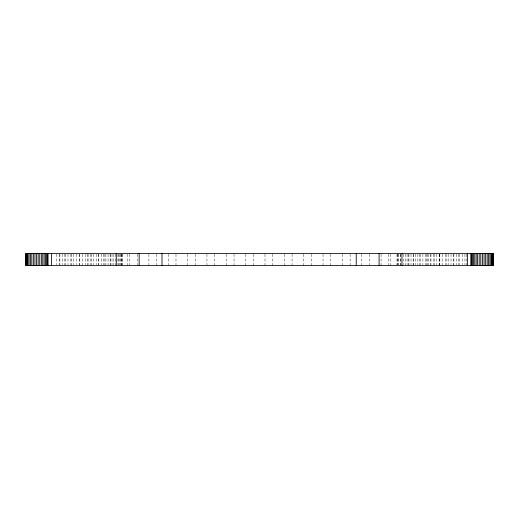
<?xml version="1.0" encoding="UTF-8"?>
<svg xmlns="http://www.w3.org/2000/svg" width="519" height="519" viewBox="0 0 519 519"><rect width="100%" height="100%" fill="white"/><g stroke="black" fill="none" stroke-linecap="round" stroke-linejoin="round"><path stroke-width="0.39" stroke-dasharray="2.6 1.95" d="M466.218 254.167L466.218 265.592M464.94 254.167L464.94 264.833M462.273 254.167L462.273 264.833M459.536 254.167L459.536 264.833M458.478 254.167L458.478 265.592M456.714 254.167L456.714 264.833M453.898 254.167L453.898 264.833M453.366 254.167L453.366 265.592M451.005 254.167L451.005 264.833M448.182 254.167L448.182 264.833M446.865 254.167L446.865 265.592M445.289 254.167L445.289 264.833M442.396 254.167L442.396 264.833M439.859 254.167L439.859 265.592M439.502 254.167L439.502 264.833M439.132 254.167L439.132 265.592M436.602 254.167L436.602 264.833M434.526 254.167L434.526 265.592M433.787 254.167L433.787 264.833M430.971 254.167L430.971 264.833M430.517 254.167L430.517 265.592M428.227 254.167L428.227 264.833M427.52 254.167L427.52 265.592M426.365 254.167L426.365 265.592M425.561 254.167L425.561 264.833M422.894 254.167L422.894 264.833M420.306 254.167L420.306 264.833M419.78 254.167L419.78 265.592M417.866 254.167L417.866 264.833M415.427 254.167L415.427 264.833M413.377 254.167L413.377 265.592M413.143 254.167L413.143 264.833M411.009 254.167L411.009 264.833M408.953 254.167L408.953 264.833M408.174 254.167L408.174 265.592M407.052 254.167L407.052 264.833M405.222 254.167L405.222 264.833M403.62 254.167L403.62 264.833M400.804 254.167L400.804 264.833M400.434 254.167L400.434 265.592M398.748 254.167L398.748 264.833M397.982 254.167L397.982 264.833M397.548 254.167L397.548 264.833M396.996 254.167L396.996 265.592M390.522 254.167L390.522 265.592M388.822 254.167L388.822 265.592M381.082 254.167L381.082 265.592M369.476 254.167L369.476 265.592M361.737 254.167L361.737 265.592M350.13 254.167L350.13 265.592M342.391 254.167L342.391 265.592M330.778 254.167L330.778 265.592M323.039 254.167L323.039 265.592M311.432 254.167L311.432 265.592M303.693 254.167L303.693 265.592M292.08 254.167L292.08 265.592M284.341 254.167L284.341 265.592M272.735 254.167L272.735 265.592M264.995 254.167L264.995 265.592M253.389 254.167L253.389 265.592M245.649 254.167L245.649 265.592M234.037 254.167L234.037 265.592M226.297 254.167L226.297 265.592M214.691 254.167L214.691 265.592M206.951 254.167L206.951 265.592M195.339 254.167L195.339 265.592M187.599 254.167L187.599 265.592M175.993 254.167L175.993 265.592M168.253 254.167L168.253 265.592M156.647 254.167L156.647 265.592M148.908 254.167L148.908 265.592M137.295 254.167L137.295 265.592M129.555 254.167L129.555 265.592M127.719 254.167L127.719 265.592M122.497 254.167L122.497 264.833M122.004 254.167L122.004 265.592M121.699 254.167L121.699 265.592M121.089 254.167L121.089 264.833M120.408 254.167L120.408 264.833M119.415 254.167L119.415 264.833M118.274 254.167L118.274 264.833M117.949 254.167L117.949 265.592M115.452 254.167L115.452 264.833M113.856 254.167L113.856 264.833M112.026 254.167L112.026 264.833M110.21 254.167L110.21 265.592M110.125 254.167L110.125 264.833M108.069 254.167L108.069 264.833M105.934 254.167L105.934 264.833M104.87 254.167L104.87 265.592M103.651 254.167L103.651 264.833M101.211 254.167L101.211 264.833M98.772 254.167L98.772 264.833M98.604 254.167L98.604 265.592M96.184 254.167L96.184 264.833M93.517 254.167L93.517 264.833M91.636 254.167L91.636 265.592M90.851 254.167L90.864 265.592M88.107 254.167L88.107 264.833M87.73 254.167L87.73 265.592M85.291 254.167L85.291 264.833M82.469 254.167L82.469 264.833M79.576 254.167L79.576 264.833M79.251 254.167L79.251 265.592M76.682 254.167L76.682 264.833M73.789 254.167L73.789 264.833M71.512 254.167L71.512 265.592M70.895 254.167L70.895 264.833M67.995 254.167L67.995 264.833M65.18 254.167L65.18 264.833M64.875 254.167L64.875 265.592M62.364 254.167L62.364 264.833M59.906 254.167L59.906 265.592M59.542 254.167L59.542 264.833M56.798 254.167L56.798 264.833"/><path stroke-width="0.78" d="M492.972 253.408L492.972 265.592M492.901 253.408L492.901 265.592M492.667 253.408L492.667 265.592M492.213 253.408L492.213 265.592M491.908 253.408L491.908 265.592M491.525 253.408L491.525 265.592M491.071 253.408L491.071 265.592M489.93 253.408L489.93 265.592M488.632 253.408L488.632 265.592M487.185 253.408L487.185 265.592M485.661 253.408L485.661 265.592M484.058 253.408L484.058 265.592M482.462 253.408L482.462 265.592M480.789 253.408L480.789 265.592M479.186 253.408L479.186 265.592M477.584 253.408L477.584 265.592M476.137 253.408L476.137 265.592M474.768 253.408L474.768 265.592M473.471 253.408L473.471 265.592M472.407 253.408L472.407 265.592M471.492 253.408L471.492 265.592M470.804 253.408L470.804 265.592M467.619 253.408L467.619 265.592M401.946 253.408L401.946 265.592M379.091 253.408L379.091 265.592M356.242 253.408L356.242 265.592M161.999 253.408L161.999 265.592M139.144 253.408L139.144 265.592M116.295 253.408L116.295 265.592M51.452 253.408L51.452 265.592M48.04 253.408L48.04 265.592M47.43 253.408L47.43 265.592M46.515 253.408L46.515 265.592M45.451 253.408L45.451 265.592M44.154 253.408L44.154 265.592M42.785 253.408L42.785 265.592M41.338 253.408L41.338 265.592M39.736 253.408L39.736 265.592M38.14 253.408L38.14 265.592M36.538 253.408L36.538 265.592M34.942 253.408L34.942 265.592M33.339 253.408L33.339 265.592M31.815 253.408L31.815 265.592M30.446 253.408L30.446 265.592M29.07 253.408L29.07 265.592M27.929 253.408L27.929 265.592M27.552 253.408L27.552 265.592M27.17 253.408L27.17 265.592M26.56 253.408L26.56 265.592M26.333 253.408L26.333 265.592M26.177 253.408L26.177 265.592M26.028 253.408L26.028 265.592M493.05 253.408L25.95 253.408L25.95 265.592L493.05 265.592L493.05 253.408"/></g></svg>
